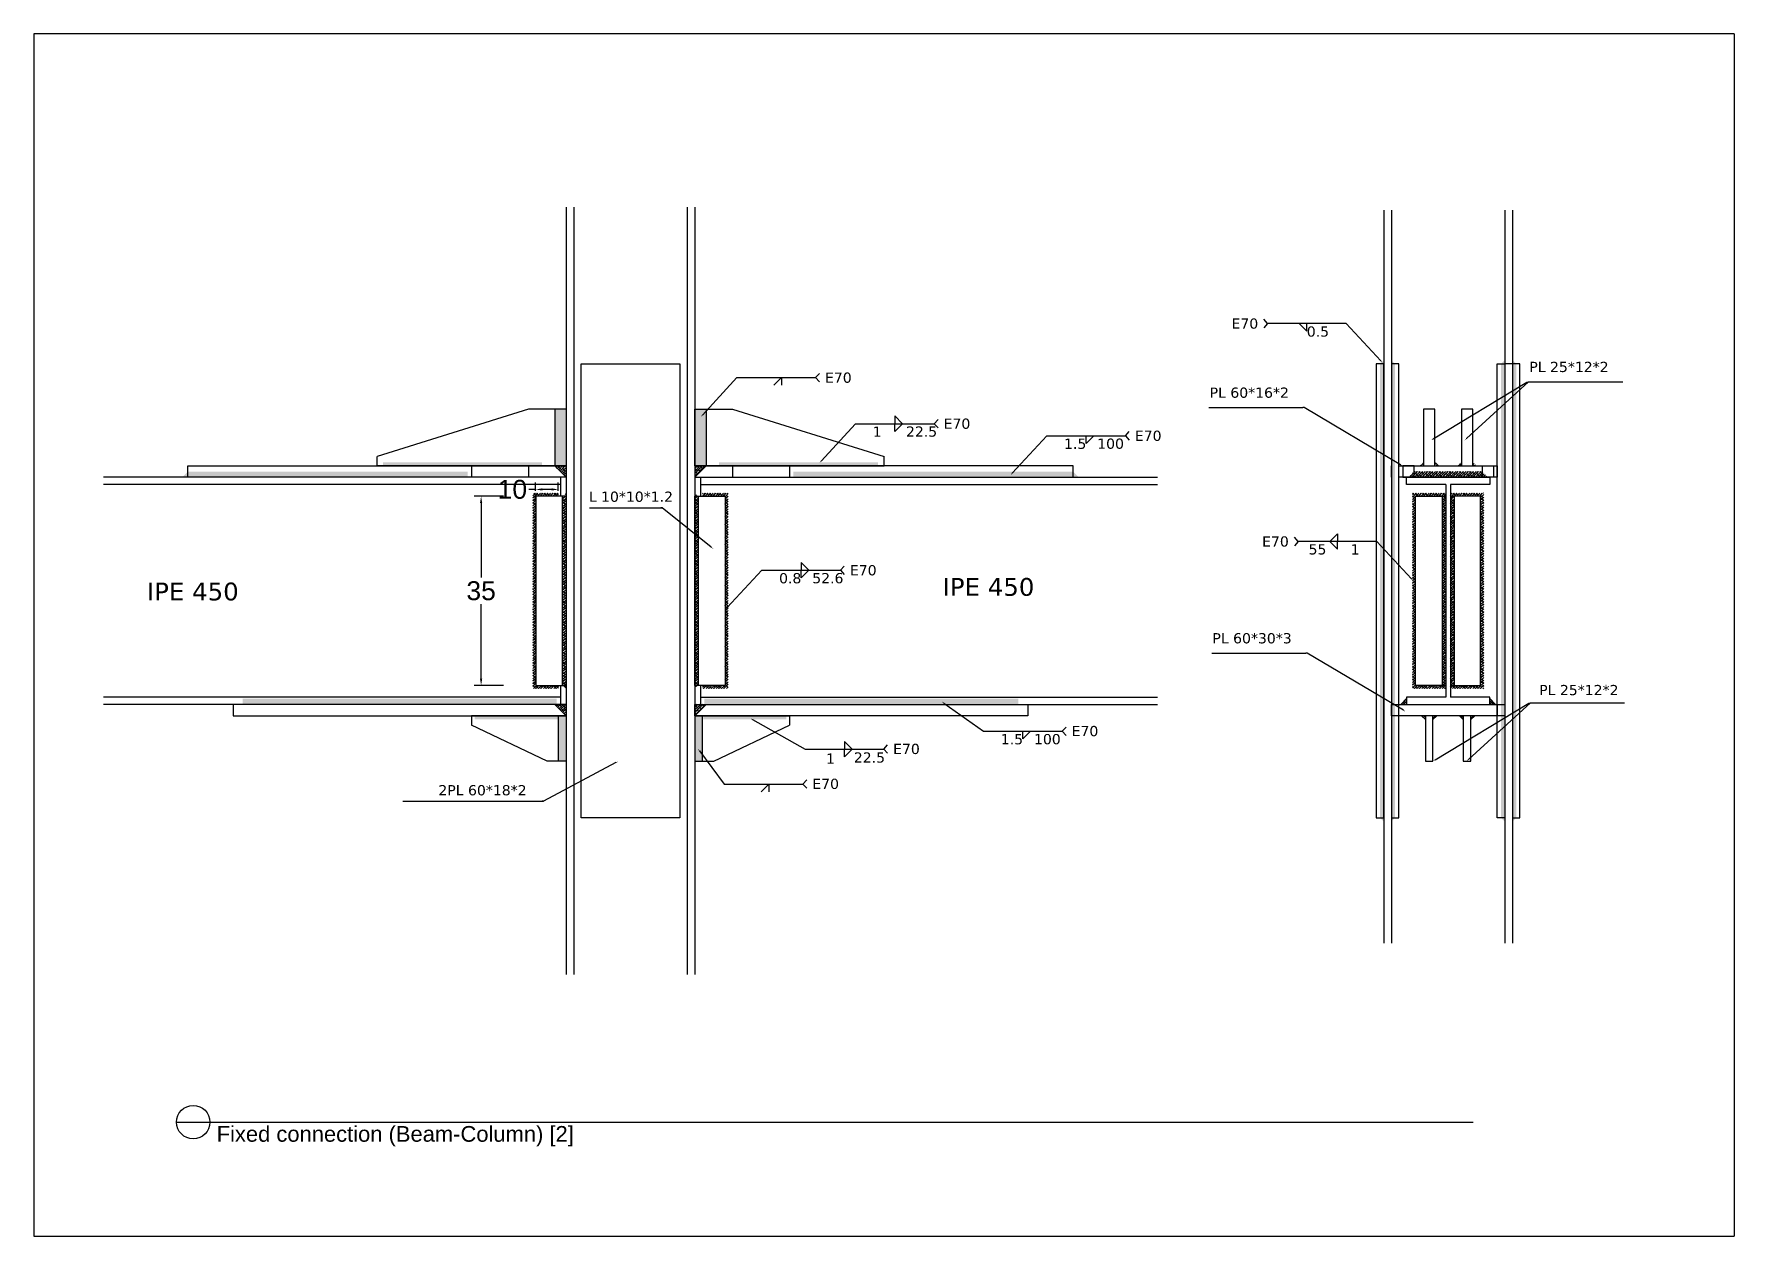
# Model space of a CAD drawing. Header units: metres. Extents: x 158 to 495, y 93 to 262.
# Drawn here: x 216.33 to 261.26, y 145.29 to 177.06 of the extents above; entities that cross this region are included whole.
import ezdxf
from ezdxf import colors
from ezdxf.entities.mleader import LeaderData, LeaderLine
from ezdxf.enums import TextEntityAlignment as Align
from ezdxf.math import Vec2, Vec3

# ---------------------------------------------------------------- set-up
doc = ezdxf.new("R2010")
doc.units = ezdxf.units.M
doc.header["$MEASUREMENT"] = 0
doc.styles.get("Standard").update_dxf_attribs({"font": 'arial.ttf'})
doc.styles.add('style1', font='verdana.ttf')
doc.dimstyles.get("Standard").update_dxf_attribs({"dimtxt": 0.18, "dimasz": 0.18, "dimexe": 0.18, "dimexo": 0.0625, "dimgap": 0.09, "dimtad": 0, "dimtih": 1, "dimtoh": 1, "dimdec": 4, "dimzin": 0, "dimdsep": 46, "dimtxsty": 'Standard', "dimcen": 0.09, "dimadec": 0, "dimazin": 0, "dimtfac": 1, "dimtdec": 4, "dimtofl": 0, "dimtmove": 0, "dimatfit": 3, "dimfxl": 1, "dimtolj": 1, "dimtzin": 0, "dimarcsym": 0})
pattern_1 = [(45, (9.76796, 16.915756), (-0.033587572, 0.033587572), []), (135, (9.76796, 16.915756), (-0.100762716, 0.033587572), [0.11875, -0.07125])]
pattern_2 = [(45, (9.76796, 16.915756), (-0.042426407, 0.042426407), []), (135, (9.76796, 16.915756), (-0.12727922, 0.042426407), [0.15, -0.09])]
pattern_3 = [(45, (0.473766, 16.915756), (-0.033587572, 0.033587572), []), (135, (0.473766, 16.915756), (-0.100762716, 0.033587572), [0.11875, -0.07125])]

# ---------------------------------------------------------------- blocks, each defined once
blk = doc.blocks.new('*D97')
at = {"color": 0, "lineweight": -2, "transparency": 16777216}
for p, q in [((228.739, 164.842), (227.969, 164.842)), ((228.149, 164.662), (228.149, 162.697)), ((228.149, 160.022), (228.149, 161.986)), ((228.739, 159.842), (227.969, 159.842))]:
    blk.add_line(p, q, dxfattribs=at)
at = {"color": 0, "transparency": 16777216}
for points in [[(228.119, 164.662), (228.179, 164.662), (228.149, 164.842)], [(228.119, 160.022), (228.179, 160.022), (228.149, 159.842)]]:
    blk.add_solid(points, dxfattribs=at)
at = {"layer": 'Defpoints', "color": 0, "transparency": 16777216}
for p in [(228.802, 164.842), (228.149, 159.842), (228.802, 159.842)]:
    blk.add_point(p, dxfattribs=at)
at = {"color": 0, "transparency": 16777216, "insert": (228.149, 162.342), "char_height": 2, "attachment_point": 5}
blk.add_mtext('\\A1;{\\H0.25x;35}', dxfattribs=at)
blk = doc.blocks.new('*D98')
at = {"color": 0, "lineweight": -2, "transparency": 16777216}
for p, q in [((229.59, 165.022), (229.41, 165.022)), ((229.59, 164.986), (229.59, 165.202)), ((230.01, 165.022), (229.77, 165.022)), ((230.19, 164.986), (230.19, 165.202))]:
    blk.add_line(p, q, dxfattribs=at)
at = {"color": 0, "transparency": 16777216}
for points in [[(229.77, 165.052), (229.77, 164.992), (229.59, 165.022)], [(230.01, 165.052), (230.01, 164.992), (230.19, 165.022)]]:
    blk.add_solid(points, dxfattribs=at)
at = {"layer": 'Defpoints', "color": 0, "transparency": 16777216}
for p in [(229.59, 165.022), (229.59, 164.923), (230.19, 164.923)]:
    blk.add_point(p, dxfattribs=at)
at = {"color": 0, "transparency": 16777216, "insert": (228.976, 165.022), "char_height": 2, "attachment_point": 5}
blk.add_mtext('\\A1;{\\H0.25x;10}', dxfattribs=at)

msp = doc.modelspace()

# ---------------------------------------------------------------- hatches: boundary and pattern name
h = msp.add_hatch()
h.set_pattern_fill('ANSI38', color=256, scale=0.38)
h.set_pattern_definition(pattern_1)
h.paths.add_polyline_path([(252.00743, 168.44175), (252.00743, 168.34175), (251.90743, 168.34175)])
h.paths.add_polyline_path([(251.90743, 168.34175), (252.00743, 168.34175), (252.00743, 156.34175), (251.90743, 156.34175)])
h.paths.add_polyline_path([(251.90743, 156.34175), (252.00743, 156.34175), (252.00743, 156.24175)])
h = msp.add_hatch()
h.set_pattern_fill('ANSI38', color=256, scale=0.38)
h.set_pattern_definition(pattern_1)
h.paths.add_polyline_path([(252.20743, 168.44175), (252.20743, 168.34175), (252.30743, 168.34175)])
h.paths.add_polyline_path([(252.30743, 168.34175), (252.20743, 168.34175), (252.20743, 156.34175), (252.30743, 156.34175)])
h.paths.add_polyline_path([(252.30743, 156.34175), (252.20743, 156.34175), (252.20743, 156.24175)])
h = msp.add_hatch()
h.set_pattern_fill('ANSI38', color=256, scale=0.38)
h.set_pattern_definition(pattern_1)
h.paths.add_polyline_path([(255.20743, 168.44175), (255.20743, 168.34175), (255.10743, 168.34175)])
h.paths.add_polyline_path([(255.10743, 168.34175), (255.20743, 168.34175), (255.20743, 156.34175), (255.10743, 156.34175)])
h.paths.add_polyline_path([(255.10743, 156.34175), (255.20743, 156.34175), (255.20743, 156.24175)])
h = msp.add_hatch()
h.set_pattern_fill('ANSI38', color=256, scale=0.38)
h.set_pattern_definition(pattern_1)
h.paths.add_polyline_path([(255.40743, 168.44175), (255.40743, 168.34175), (255.50743, 168.34175)])
h.paths.add_polyline_path([(255.50743, 168.34175), (255.40743, 168.34175), (255.40743, 156.34175), (255.50743, 156.34175)])
h.paths.add_polyline_path([(255.50743, 156.34175), (255.40743, 156.34175), (255.40743, 156.24175)])
h = msp.add_hatch()
h.set_pattern_fill('ANSI38', color=256, scale=0.48)
h.set_pattern_definition(pattern_2)
h.paths.add_polyline_path([(225.55873, 165.74175), (229.75873, 165.74175), (229.75873, 165.64175), (225.55873, 165.64175)])
h.paths.add_polyline_path([(220.39785, 165.49175), (227.79785, 165.49175), (227.79785, 165.34175), (220.39785, 165.34175)])
h.paths.add_polyline_path([(220.39785, 165.49175), (220.39785, 165.34175), (220.24785, 165.34175)])
h.paths.add_polyline_path([(230.09785, 167.14175), (230.39785, 167.14175), (230.39785, 165.64175), (230.09785, 165.64175)])
h.paths.add_polyline_path([(230.19785, 159.04175), (230.39785, 159.04175), (230.39785, 157.84175), (230.19785, 157.84175)])
h.paths.add_polyline_path([(227.97586, 159.04175), (230.17586, 159.04175), (230.17586, 158.94175), (227.97586, 158.94175)])
h.paths.add_polyline_path([(221.84811, 159.49175), (230.14811, 159.49175), (230.14811, 159.34175), (221.84811, 159.34175)])
h = msp.add_hatch()
h.set_pattern_fill('ANSI38', color=256, scale=0.48)
h.set_pattern_definition(pattern_2)
h.paths.add_polyline_path([(238.63697, 165.74175), (234.43697, 165.74175), (234.43697, 165.64175), (238.63697, 165.64175)])
h.paths.add_polyline_path([(243.79785, 165.49175), (236.39785, 165.49175), (236.39785, 165.34175), (243.79785, 165.34175)])
h.paths.add_polyline_path([(243.79785, 165.49175), (243.79785, 165.34175), (243.94785, 165.34175)])
h.paths.add_polyline_path([(234.09785, 167.14175), (233.79785, 167.14175), (233.79785, 165.64175), (234.09785, 165.64175)])
h.paths.add_polyline_path([(233.99785, 159.04175), (233.79785, 159.04175), (233.79785, 157.84175), (233.99785, 157.84175)])
h.paths.add_polyline_path([(236.21983, 159.04175), (234.01983, 159.04175), (234.01983, 158.94175), (236.21983, 158.94175)])
h.paths.add_polyline_path([(242.34759, 159.49175), (234.04759, 159.49175), (234.04759, 159.34175), (242.34759, 159.34175)])
h = msp.add_hatch()
h.set_pattern_fill('ANSI38', color=256, scale=0.38)
h.set_pattern_definition(pattern_1)
h.paths.add_polyline_path([(230.09785, 165.64175), (230.39785, 165.64175), (230.39785, 165.34175)])
h = msp.add_hatch()
h.set_pattern_fill('ANSI38', color=256, scale=0.38)
h.set_pattern_definition(pattern_1)
h.paths.add_polyline_path([(233.79785, 165.64175), (233.79785, 165.34175), (234.09785, 165.64175)])
h = msp.add_hatch()
h.set_pattern_fill('ANSI38', color=256, scale=0.38)
h.set_pattern_definition(pattern_3)
h.paths.add_polyline_path([(254.05743, 165.7469), (253.95228, 165.64175), (254.05743, 165.64175)])
h.paths.add_polyline_path([(254.35743, 165.7469), (254.35743, 165.64175), (254.46257, 165.64175)])
h.paths.add_polyline_path([(253.35743, 165.7469), (253.35743, 165.64175), (253.46257, 165.64175)])
h.paths.add_polyline_path([(253.05743, 165.7469), (252.95228, 165.64175), (253.05743, 165.64175)])
h.paths.add_polyline_path([(252.80743, 165.49175), (252.65743, 165.34175), (252.80743, 165.34175)])
h.paths.add_polyline_path([(254.60743, 165.49175), (252.80743, 165.49175), (252.80743, 165.34175), (254.60743, 165.34175)])
h.paths.add_polyline_path([(254.60743, 165.49175), (254.60743, 165.34175), (254.75743, 165.34175)])
h = msp.add_hatch()
h.set_pattern_fill('ANSI38', color=256, scale=0.38)
h.set_pattern_definition(pattern_1)
h.paths.add_polyline_path([(229.51785, 164.84175), (229.51785, 164.92175), (229.59785, 164.92175), (230.19785, 164.92175), (230.19785, 164.84175), (229.59785, 164.84175), (229.59785, 159.84175), (230.19785, 159.84175), (230.19785, 159.76175), (229.51785, 159.76175), (229.51785, 159.84175)])
h.paths.add_polyline_path([(230.31785, 164.84175), (230.39785, 164.84175), (230.39785, 159.84175), (230.31785, 159.84175)])
h.paths.add_polyline_path([(230.39785, 164.92175), (230.39785, 164.84175), (230.31785, 164.84175)])
h.paths.add_polyline_path([(230.31785, 159.84175), (230.39785, 159.84175), (230.39785, 159.76175)])
h = msp.add_hatch()
h.set_pattern_fill('ANSI38', color=256, scale=0.38)
h.set_pattern_definition(pattern_1)
h.paths.add_polyline_path([(234.67785, 164.84175), (234.67785, 164.92175), (234.59785, 164.92175), (233.99785, 164.92175), (233.99785, 164.84175), (234.59785, 164.84175), (234.59785, 159.84175), (233.99785, 159.84175), (233.99785, 159.76175), (234.67785, 159.76175), (234.67785, 159.84175)])
h.paths.add_polyline_path([(233.87785, 164.84175), (233.79785, 164.84175), (233.79785, 159.84175), (233.87785, 159.84175)])
h.paths.add_polyline_path([(233.79785, 164.92175), (233.79785, 164.84175), (233.87785, 164.84175)])
h.paths.add_polyline_path([(233.87785, 159.84175), (233.79785, 159.84175), (233.79785, 159.76175)])
h = msp.add_hatch()
h.set_pattern_fill('ANSI38', color=256, scale=0.38)
h.set_pattern_definition(pattern_3)
h.paths.add_polyline_path([(253.56743, 164.84175), (253.64743, 164.84175), (253.64743, 159.84175), (253.56743, 159.84175)], flags=17)
h.paths.add_polyline_path([(252.76743, 164.92175), (253.64743, 164.92175), (253.64743, 164.84175), (253.54743, 164.84175), (252.84743, 164.84175), (252.84743, 159.84175), (253.64743, 159.84175), (253.64743, 159.76175), (252.76743, 159.76175)])
h = msp.add_hatch()
h.set_pattern_fill('ANSI38', color=256, scale=0.38)
h.set_pattern_definition(pattern_3)
h.paths.add_polyline_path([(253.84743, 164.84175), (253.76743, 164.84175), (253.76743, 159.84175), (253.84743, 159.84175)], flags=17)
h.paths.add_polyline_path([(254.64743, 164.92175), (253.76743, 164.92175), (253.76743, 164.84175), (253.86743, 164.84175), (254.56743, 164.84175), (254.56743, 159.84175), (253.76743, 159.84175), (253.76743, 159.76175), (254.64743, 159.76175)])
h = msp.add_hatch()
h.set_pattern_fill('ANSI38', color=256, scale=0.38)
h.set_pattern_definition(pattern_1)
h.paths.add_polyline_path([(230.09785, 159.34175), (230.39785, 159.34175), (230.39785, 159.04175)])
h = msp.add_hatch()
h.set_pattern_fill('ANSI38', color=256, scale=0.38)
h.set_pattern_definition(pattern_1)
h.paths.add_polyline_path([(234.09785, 159.34175), (233.79785, 159.34175), (233.79785, 159.04175)])
h = msp.add_hatch()
h.set_pattern_fill('ANSI38', color=256, scale=0.38)
h.set_pattern_definition(pattern_3)
h.paths.add_polyline_path([(254.80743, 159.49175), (254.80743, 159.34175), (254.95743, 159.34175)])
h.paths.add_polyline_path([(254.41009, 159.04175), (254.30743, 159.04175), (254.30743, 158.93909)])
h.paths.add_polyline_path([(254.10743, 159.04175), (254.00476, 159.04175), (254.10743, 158.93909)])
h.paths.add_polyline_path([(253.41009, 159.04175), (253.30743, 159.04175), (253.30743, 158.93909)])
h.paths.add_polyline_path([(253.10743, 159.04175), (253.00476, 159.04175), (253.10743, 158.93909)])
h.paths.add_polyline_path([(252.60743, 159.49175), (252.45743, 159.34175), (252.60743, 159.34175)])

# ---------------------------------------------------------------- linework, layer by layer
for p, q in [((261.26378, 177.05945), (216.33176, 177.05945)), ((216.33176, 177.05945), (216.33176, 145.28934)), ((261.26378, 177.05945), (261.26378, 145.28934)), ((230.39785, 172.47872), (230.39785, 152.20478)), ((230.59785, 172.47872), (230.59785, 152.20478)), ((233.59785, 172.47872), (233.59785, 152.20478)), ((233.79785, 172.47872), (233.79785, 152.20478)), ((252.00743, 172.40519), (252.00743, 153.03364)), ((252.20743, 172.40519), (252.20743, 153.03364)), ((255.20743, 172.40519), (255.20743, 153.03364)), ((255.40743, 172.40519), (255.40743, 153.03364)), ((248.93723, 169.40617), (248.83598, 169.51803)), ((248.93723, 169.40617), (248.83598, 169.29432)), ((251.01711, 169.40617), (248.93723, 169.40617)), ((249.77368, 169.40617), (249.97717, 169.20268)), ((249.97717, 169.20268), (249.97717, 169.40617)), ((230.79785, 156.34175), (230.79785, 168.34175)), ((230.79785, 168.34175), (233.39785, 168.34175)), ((233.39785, 168.34175), (233.39785, 156.34175)), ((236.99015, 167.97698), (237.0914, 168.08883)), ((251.80743, 168.34175), (251.80743, 156.34175)), ((252.00743, 168.34175), (251.80743, 168.34175)), ((252.00743, 156.34175), (252.00743, 168.34175)), ((252.40743, 168.34175), (252.20743, 168.34175)), ((252.40743, 156.34175), (252.40743, 168.34175)), ((255.00743, 156.34175), (255.00743, 168.34175)), ((255.00743, 168.34175), (255.20743, 168.34175)), ((255.40743, 168.34175), (255.20743, 168.34175)), ((255.40743, 168.34175), (255.40743, 156.34175)), ((255.60743, 168.34175), (255.40743, 168.34175)), ((255.60743, 156.34175), (255.60743, 168.34175)), ((234.91027, 167.97698), (236.99015, 167.97698)), ((235.88793, 167.77348), (236.09142, 167.97698)), ((236.09142, 167.97698), (236.09142, 167.77348)), ((236.99015, 167.97698), (237.0914, 167.86512)), ((255.83602, 167.86586), (258.32125, 167.86586)), ((247.38617, 167.1856), (249.8714, 167.1856)), ((229.39785, 167.14175), (225.39785, 165.89175)), ((230.39785, 167.14175), (229.39785, 167.14175)), ((230.09785, 167.14175), (230.09785, 165.64175)), ((233.79785, 165.64175), (233.79785, 167.14175)), ((233.79785, 167.14175), (234.79785, 167.14175)), ((234.09785, 167.14175), (234.09785, 165.64175)), ((234.79785, 167.14175), (238.79785, 165.89175)), ((238.04523, 166.76), (240.12512, 166.76)), ((239.28867, 166.76), (239.08517, 166.96349)), ((239.08517, 166.96349), (239.08517, 166.76)), ((239.28867, 166.76), (239.08517, 166.55651)), ((239.08517, 166.55651), (239.08517, 166.76)), ((240.12512, 166.76), (240.22636, 166.87185)), ((240.12512, 166.76), (240.22636, 166.64815)), ((253.05743, 167.14175), (253.05743, 165.64175)), ((253.35743, 167.14175), (253.05743, 167.14175)), ((253.35743, 165.64175), (253.35743, 167.14175)), ((254.05743, 167.14175), (254.05743, 165.64175)), ((254.35743, 167.14175), (254.05743, 167.14175)), ((254.35743, 165.64175), (254.35743, 167.14175)), ((243.09948, 166.44018), (245.17936, 166.44018)), ((244.34291, 166.44018), (244.13942, 166.23669)), ((244.13942, 166.23669), (244.13942, 166.44018)), ((245.17936, 166.44018), (245.28061, 166.55204)), ((245.17936, 166.44018), (245.28061, 166.32833)), ((225.39785, 165.64175), (225.39785, 165.89175)), ((238.79785, 165.64175), (238.79785, 165.89175)), ((220.39785, 165.34175), (220.39785, 165.64175)), ((220.39785, 165.64175), (230.39785, 165.64175)), ((230.39785, 165.64175), (225.39785, 165.64175)), ((227.89785, 165.64175), (227.89785, 165.34175)), ((229.39785, 165.64175), (229.39785, 165.34175)), ((230.09785, 165.64175), (230.39785, 165.34175)), ((243.79785, 165.64175), (233.79785, 165.64175)), ((233.79785, 165.64175), (238.79785, 165.64175)), ((234.09785, 165.64175), (233.79785, 165.34175)), ((234.79785, 165.64175), (234.79785, 165.34175)), ((236.29785, 165.64175), (236.29785, 165.34175)), ((243.79785, 165.34175), (243.79785, 165.64175)), ((252.20743, 165.34175), (252.20743, 165.64175)), ((252.40743, 165.64175), (255.00743, 165.64175)), ((252.40743, 165.34175), (252.40743, 165.64175)), ((252.80743, 165.64175), (252.50743, 165.64175)), ((252.50743, 165.64175), (252.50743, 165.34175)), ((252.80743, 165.64175), (254.60743, 165.64175)), ((252.80743, 165.34175), (252.80743, 165.64175)), ((253.05743, 165.64175), (253.35743, 165.64175)), ((254.05743, 165.64175), (254.35743, 165.64175)), ((254.60743, 165.64175), (254.60743, 165.34175)), ((254.60743, 165.64175), (254.90743, 165.64175)), ((254.90743, 165.64175), (254.90743, 165.34175)), ((255.00743, 165.64175), (255.00743, 165.34175)), ((255.20743, 165.64175), (255.20743, 165.34175)), ((230.24785, 165.34175), (218.16625, 165.34175)), ((230.24785, 165.15175), (218.16625, 165.15175)), ((230.39785, 165.34175), (220.39785, 165.34175)), ((230.24785, 165.34175), (230.24785, 164.84175)), ((233.79785, 165.34175), (243.79785, 165.34175)), ((233.94785, 165.34175), (246.02945, 165.34175)), ((233.94785, 165.34175), (233.94785, 164.84175)), ((233.94785, 165.15175), (246.02945, 165.15175)), ((255.00743, 165.34175), (252.40743, 165.34175)), ((252.50743, 165.34175), (252.80743, 165.34175)), ((252.60743, 165.34175), (254.80743, 165.34175)), ((252.60743, 165.15175), (252.60743, 165.34175)), ((253.64743, 165.15175), (252.60743, 165.15175)), ((254.60743, 165.34175), (252.80743, 165.34175)), ((253.64743, 165.15175), (253.64743, 159.53175)), ((254.80743, 165.15175), (253.76743, 165.15175)), ((253.76743, 165.15175), (253.76743, 159.53175)), ((254.90743, 165.34175), (254.60743, 165.34175)), ((254.80743, 165.34175), (254.80743, 165.15175)), ((230.39785, 164.84175), (229.59785, 164.84175)), ((229.59785, 164.84175), (229.59785, 159.84175)), ((230.29785, 159.84175), (230.29785, 164.84175)), ((231.01584, 164.53785), (232.9315, 164.53785)), ((233.79785, 164.84175), (234.59785, 164.84175)), ((233.79785, 159.84175), (233.79785, 164.84175)), ((233.89785, 159.84175), (233.89785, 164.84175)), ((234.59785, 164.84175), (234.59785, 159.84175)), ((252.84743, 159.84175), (252.84743, 164.84175)), ((252.84743, 164.84175), (253.64743, 164.84175)), ((253.54743, 164.84175), (253.54743, 159.84175)), ((253.76743, 164.84175), (253.76743, 159.84175)), ((254.56743, 164.84175), (253.76743, 164.84175)), ((253.76743, 164.84175), (253.86743, 164.84175)), ((253.86743, 164.84175), (253.86743, 159.84175)), ((254.56743, 159.84175), (254.56743, 164.84175)), ((249.74543, 163.64685), (249.64419, 163.7587)), ((249.74543, 163.64685), (249.64419, 163.535)), ((251.82532, 163.64685), (249.74543, 163.64685)), ((250.58188, 163.64685), (250.78538, 163.85034)), ((250.58188, 163.64685), (250.78538, 163.44335)), ((250.78538, 163.85034), (250.78538, 163.64685)), ((250.78538, 163.44335), (250.78538, 163.64685)), ((235.56815, 162.88565), (237.64803, 162.88565)), ((236.81158, 162.88565), (236.60809, 163.08914)), ((236.60809, 163.08914), (236.60809, 162.88565)), ((236.81158, 162.88565), (236.60809, 162.68215)), ((236.60809, 162.68215), (236.60809, 162.88565)), ((237.64803, 162.88565), (237.74928, 162.9975)), ((237.64803, 162.88565), (237.74928, 162.7738)), ((247.45925, 160.69413), (249.94448, 160.69413)), ((230.24785, 159.53175), (218.16625, 159.53175)), ((229.59785, 159.84175), (230.39785, 159.84175)), ((230.24785, 159.84175), (230.24785, 159.34175)), ((234.59785, 159.84175), (233.79785, 159.84175)), ((233.94785, 159.84175), (233.94785, 159.34175)), ((233.94785, 159.53175), (246.02945, 159.53175)), ((253.64743, 159.53175), (252.60743, 159.53175)), ((252.60743, 159.53175), (252.60743, 159.34175)), ((253.64743, 159.84175), (252.84743, 159.84175)), ((253.76743, 159.84175), (254.56743, 159.84175)), ((254.80743, 159.53175), (253.76743, 159.53175)), ((254.80743, 159.34175), (254.80743, 159.53175)), ((230.24785, 159.34175), (218.16625, 159.34175)), ((230.39785, 159.34175), (221.59785, 159.34175)), ((221.59785, 159.34175), (221.59785, 159.04175)), ((230.39785, 159.04175), (230.09785, 159.34175)), ((233.79785, 159.34175), (242.59785, 159.34175)), ((233.79785, 159.04175), (233.79785, 159.34175)), ((233.79785, 159.04175), (234.09785, 159.34175)), ((233.94785, 159.34175), (246.02945, 159.34175)), ((242.59785, 159.34175), (242.59785, 159.04175)), ((252.20743, 159.34175), (255.20743, 159.34175)), ((252.20743, 159.04175), (252.20743, 159.34175)), ((252.20743, 159.34175), (255.20743, 159.34175)), ((252.20743, 159.04175), (252.20743, 159.34175)), ((252.40743, 159.34175), (255.00743, 159.34175)), ((252.40743, 159.04175), (252.40743, 159.34175)), ((252.60743, 159.49175), (252.45743, 159.34175)), ((252.60743, 159.34175), (254.80743, 159.34175)), ((254.80743, 159.34175), (254.80743, 159.49175)), ((254.80743, 159.49175), (254.95743, 159.34175)), ((255.00743, 159.34175), (255.00743, 159.04175)), ((255.20743, 159.34175), (255.20743, 159.04175)), ((255.20743, 159.34175), (255.20743, 159.04175)), ((255.88417, 159.3856), (258.3694, 159.3856)), ((221.59785, 159.04175), (230.39785, 159.04175)), ((230.39785, 159.04175), (227.89785, 159.04175)), ((227.89785, 159.04175), (227.89785, 158.79175)), ((229.89785, 157.84175), (227.89785, 158.79175)), ((230.19785, 157.84175), (230.19785, 159.04175)), ((242.59785, 159.04175), (233.79785, 159.04175)), ((233.79785, 159.04175), (236.29785, 159.04175)), ((233.79785, 159.04175), (233.79785, 157.84175)), ((233.99785, 157.84175), (233.99785, 159.04175)), ((234.29785, 157.84175), (236.29785, 158.79175)), ((236.29785, 159.04175), (236.29785, 158.79175)), ((241.4285, 158.6305), (243.50838, 158.6305)), ((242.67193, 158.6305), (242.46844, 158.42701)), ((242.46844, 158.42701), (242.46844, 158.6305)), ((243.50838, 158.6305), (243.60963, 158.74235)), ((243.50838, 158.6305), (243.60963, 158.51865)), ((255.20743, 159.04175), (252.20743, 159.04175)), ((255.20743, 159.04175), (252.20743, 159.04175)), ((255.00743, 159.04175), (252.40743, 159.04175)), ((253.00476, 159.04175), (253.10743, 158.93909)), ((253.10743, 159.04175), (253.10743, 157.84175)), ((253.30743, 159.04175), (253.10743, 159.04175)), ((253.30743, 157.84175), (253.30743, 159.04175)), ((253.30743, 158.93909), (253.41009, 159.04175)), ((254.10743, 158.93909), (254.00476, 159.04175)), ((254.10743, 159.04175), (254.10743, 157.84175)), ((254.30743, 159.04175), (254.10743, 159.04175)), ((254.30743, 157.84175), (254.30743, 159.04175)), ((254.41009, 159.04175), (254.30743, 158.93909)), ((237.95376, 158.15898), (237.75027, 158.36248)), ((237.75027, 158.36248), (237.75027, 158.15898)), ((238.79021, 158.15898), (238.89145, 158.27084)), ((230.39785, 157.84175), (229.89785, 157.84175)), ((233.79785, 157.84175), (234.29785, 157.84175)), ((236.71033, 158.15898), (238.79021, 158.15898)), ((237.95376, 158.15898), (237.75027, 157.95549)), ((237.75027, 157.95549), (237.75027, 158.15898)), ((238.79021, 158.15898), (238.89145, 158.04713)), ((253.10743, 157.84175), (253.30743, 157.84175)), ((254.10743, 157.84175), (254.30743, 157.84175)), ((236.65422, 157.23569), (236.75547, 157.34754)), ((234.57434, 157.23569), (236.65422, 157.23569)), ((235.552, 157.0322), (235.75549, 157.23569)), ((235.75549, 157.23569), (235.75549, 157.0322)), ((236.65422, 157.23569), (236.75547, 157.12384)), ((226.0786, 156.77996), (229.79621, 156.77996)), ((233.39785, 156.34175), (230.79785, 156.34175)), ((251.80743, 156.34175), (252.00743, 156.34175)), ((252.20743, 156.34175), (252.40743, 156.34175)), ((255.20743, 156.34175), (255.00743, 156.34175)), ((255.40743, 156.34175), (255.60743, 156.34175)), ((220.09724, 148.29842), (220.98259, 148.29842)), ((220.98259, 148.29842), (254.37368, 148.29842)), ((216.33176, 145.28934), (261.26378, 145.28934))]:
    msp.add_line(p, q)
msp.add_circle((220.53991, 148.29842), 0.44268)

# ---------------------------------------------------------------- texts
msp.add_text('Fixed connection (Beam-Column) [2] ', height=0.4150084).set_placement((221.15967, 148.19557), align=Align.TOP_LEFT)
at = {"style": 'style1'}
for s, width, gutter_width, insert, char_height, attachment_point in [('E70', 0.6013939, 0.5, (248.68863, 169.54142), 0.27, 3), ('0.5', 0.27, 0.5, (250.56078, 169.33077), 0.27, 3), ('E70', 0.6013939, 0.5, (237.23875, 168.11223), 0.27, 1), ('PL 25*12*2', 3.6349856, 0.5, (255.85435, 168.39534), 0.27, 1), ('PL 60*16*2', 3.6349856, 0.5, (247.4045, 167.71509), 0.27, 1), ('E70', 0.6013939, 0.5, (240.37371, 166.89525), 0.27, 1), ('1', 0.27, 0.5, (238.50156, 166.68459), 0.27, 1), ('22.5', 0.2563875, 0.5, (239.37878, 166.68682), 0.27, 1), ('1.5', 0.27, 0.5, (243.5558, 166.36478), 0.27, 1), ('100', 0.2563875, 0.5, (244.43302, 166.367), 0.27, 1), ('E70', 0.6013939, 0.5, (245.42796, 166.57543), 0.27, 1), ('L 10*10*1.2', 3.6349856, 0.5, (230.99528, 164.96461), 0.27, 1), ('E70', 0.6013939, 0.5, (249.49684, 163.7821), 0.27, 3), ('55', 0.2563875, 0.5, (250.49177, 163.57366), 0.27, 3), ('1', 0.27, 0.5, (251.36899, 163.57144), 0.27, 3), ('0.8', 0.27, 0.5, (236.02448, 162.81024), 0.27, 1), ('52.6', 0.2563875, 0.5, (236.90169, 162.81246), 0.27, 1), ('E70', 0.6013939, 0.5, (237.89663, 163.0209), 0.27, 1), ('IPE 450', 3.3227206, 0.87159, (240.34715, 162.68145), 0.470657, 1), ('IPE 450', 3.3227206, 0.87159, (219.31709, 162.55997), 0.470657, 1), ('PL 60*30*3', 3.6349856, 0.5, (247.47758, 161.22361), 0.27, 1), ('PL 25*12*2', 3.6349856, 0.5, (256.11515, 159.85434), 0.27, 1), ('E70', 0.6013939, 0.5, (243.75698, 158.49525), 0.27, 7), ('E70', 0.6013939, 0.5, (239.03881, 158.02373), 0.27, 7), ('1.5', 0.27, 0.5, (241.88483, 158.5551), 0.27, 1), ('100', 0.2563875, 0.5, (242.76204, 158.55732), 0.27, 1), ('1', 0.27, 0.5, (237.26572, 157.77256), 0.27, 7), ('22.5', 0.2563875, 0.5, (238.00028, 157.79602), 0.27, 7), ('E70', 0.6013939, 0.5, (236.90282, 157.10044), 0.27, 7), ('2PL 60*18*2', 3.6349856, 0.5, (227.01985, 157.20673), 0.27, 1)]:
    msp.add_mtext_dynamic_manual_height_columns(s, width=width, gutter_width=gutter_width, heights=[0], dxfattribs=dict(at, insert=insert, char_height=char_height, attachment_point=attachment_point))

# ---------------------------------------------------------------- dimensions: what is measured, and where the dimension line sits
dim = msp.add_linear_dim(base=(229.59019, 165.02159), p1=(230.19016, 164.9231), p2=(229.59019, 164.9231), text='{\\H0.25x;10}', dimstyle='Standard', override={"dimtxt": 2, "dimgap": 0.1, "dimdec": 1})
dim.commit()
dim.dimension.update_dxf_attribs({"geometry": '*D98', "text_midpoint": (228.97646, 165.02159)})
dim = msp.add_linear_dim(base=(228.14915, 159.84175), p1=(228.80194, 164.84175), p2=(228.80194, 159.84175), angle=90, text='{\\H0.25x;35}', dimstyle='Standard', override={"dimtxt": 2, "dimgap": 0.1, "dimdec": 1})
dim.commit()
dim.dimension.update_dxf_attribs({"geometry": '*D97', "text_midpoint": (228.14915, 162.34175), "dimtype": 160})

# ---------------------------------------------------------------- leaders
ml = msp.add_multileader_mtext('Standard')
ml.set_content('', color=256)
ml.set_leader_properties()
ml.build(insert=Vec2(0, 0))
ml.multileader.update_dxf_attribs({"dogleg_length": 0.36, "arrow_head_size": 0.0653})
ctx = ml.context
ctx.base_point, ctx.char_height, ctx.arrow_head_size, ctx.landing_gap_size, ctx.plane_origin = Vec3(250.96311, 169.40617), 0.018, 0.0653, 0.009, Vec3(252.04235, 169.15948)
ctx.text_align_type = 2
notes = []
notes.append((ctx, [(0, (1, 1, 0), (251.01711, 169.40617), (-1, 0), 0.036, [(0, [(251.97289, 168.36951)], 0, [])])]))
ctx.mtext.insert, ctx.mtext.alignment, ctx.mtext.flow_direction = Vec3(250.97211, 169.41517), 3, 5
ml = msp.add_multileader_mtext('Standard')
ml.set_content('', color=256)
ml.set_leader_properties()
ml.build(insert=Vec2(0, 0))
ml.multileader.update_dxf_attribs({"dogleg_length": 0.36, "arrow_head_size": 0.0653})
ctx = ml.context
ctx.base_point, ctx.char_height, ctx.arrow_head_size, ctx.landing_gap_size, ctx.plane_origin = Vec3(234.94627, 167.97698), 0.018, 0.0653, 0.009, Vec3(233.88503, 167.73028)
notes.append((ctx, [(0, (1, 1, 0), (234.91027, 167.97698), (1, 0), 0.036, [(0, [(233.95449, 166.94031)], 0, [])])]))
ctx.mtext.insert, ctx.mtext.flow_direction = Vec3(234.95527, 167.98598), 5
ml = msp.add_multileader_mtext('Standard')
ml.set_content('', color=256)
ml.set_leader_properties()
ml.build(insert=Vec2(0, 0))
ml.multileader.update_dxf_attribs({"dogleg_length": 0.36, "arrow_head_size": 0.0653})
ctx = ml.context
ctx.base_point, ctx.char_height, ctx.arrow_head_size, ctx.landing_gap_size, ctx.plane_origin = Vec3(255.82702, 167.85686), 0.018, 0.0653, 0.009, Vec3(246.97155, 171.56634)
notes.append((ctx, [(1, (1, 1, 0), (255.79102, 167.85686), (1, 0), 0.036, [(0, [(253.25927, 166.322)], 0, [])])]))
ctx.mtext.insert, ctx.mtext.flow_direction = Vec3(255.83602, 167.86586), 5
ml = msp.add_multileader_mtext('Standard')
ml.set_content('', color=256)
ml.set_leader_properties()
ml.build(insert=Vec2(0, 0))
ml.multileader.update_dxf_attribs({"dogleg_length": 0.36, "arrow_head_size": 0.0653})
ctx = ml.context
ctx.base_point, ctx.char_height, ctx.arrow_head_size, ctx.landing_gap_size, ctx.plane_origin = Vec3(255.87202, 167.86586), 0.018, 0.0653, 0.009, Vec3(247.56687, 171.56634)
notes.append((ctx, [(1, (1, 1, 0), (255.83602, 167.86586), (1, 0), 0.036, [(0, [(254.14726, 166.322)], 0, [])])]))
ctx.mtext.insert, ctx.mtext.flow_direction = Vec3(255.88102, 167.87486), 5
ml = msp.add_multileader_mtext('Standard')
ml.set_content('', color=256)
ml.set_leader_properties()
ml.build(insert=Vec2(0, 0))
ml.multileader.update_dxf_attribs({"dogleg_length": 0.36, "arrow_head_size": 0.0653})
ctx = ml.context
ctx.base_point, ctx.char_height, ctx.arrow_head_size, ctx.landing_gap_size, ctx.plane_origin = Vec3(249.8534, 167.1856), 0.018, 0.0653, 0.009, Vec3(241.54825, 170.88609)
ctx.text_align_type = 2
notes.append((ctx, [(0, (1, 1, 0), (249.9074, 167.1856), (-1, 0), 0.036, [(0, [(252.50743, 165.64175)], 0, [])])]))
ctx.mtext.insert, ctx.mtext.alignment, ctx.mtext.flow_direction = Vec3(249.8624, 167.1946), 3, 5
ml = msp.add_multileader_mtext('Standard')
ml.set_content('', color=256)
ml.set_leader_properties()
ml.build(insert=Vec2(0, 0))
ml.multileader.update_dxf_attribs({"dogleg_length": 0.36, "arrow_head_size": 0.0653})
ctx = ml.context
ctx.base_point, ctx.char_height, ctx.arrow_head_size, ctx.landing_gap_size, ctx.plane_origin = Vec3(238.08123, 166.76), 0.018, 0.0653, 0.009, Vec3(237.02, 166.5133)
notes.append((ctx, [(0, (1, 1, 0), (238.04523, 166.76), (1, 0), 0.036, [(0, [(237.08946, 165.72333)], 0, [])])]))
ctx.mtext.insert, ctx.mtext.flow_direction = Vec3(238.09023, 166.769), 5
ml = msp.add_multileader_mtext('Standard')
ml.set_content('', color=256)
ml.set_leader_properties()
ml.build(insert=Vec2(0, 0))
ml.multileader.update_dxf_attribs({"dogleg_length": 0.36, "arrow_head_size": 0.0653})
ctx = ml.context
ctx.base_point, ctx.char_height, ctx.arrow_head_size, ctx.landing_gap_size, ctx.plane_origin = Vec3(243.13548, 166.44018), 0.018, 0.0653, 0.009, Vec3(242.07424, 166.19348)
notes.append((ctx, [(0, (1, 1, 0), (243.09948, 166.44018), (1, 0), 0.036, [(0, [(242.1437, 165.40352)], 0, [])])]))
ctx.mtext.insert, ctx.mtext.flow_direction = Vec3(243.14448, 166.44918), 5
ml = msp.add_multileader_mtext('Standard')
ml.set_content('', color=256)
ml.set_leader_properties()
ml.build(insert=Vec2(0, 0))
ml.multileader.update_dxf_attribs({"dogleg_length": 0.36, "arrow_head_size": 0.0653})
ctx = ml.context
ctx.base_point, ctx.char_height, ctx.arrow_head_size, ctx.landing_gap_size, ctx.plane_origin = Vec3(232.8775, 164.53785), 0.018, 0.0653, 0.009, Vec3(234.90651, 164.1021)
ctx.text_align_type = 2
notes.append((ctx, [(0, (1, 1, 0), (232.9315, 164.53785), (-1, 0), 0.036, [(0, [(234.28403, 163.45075)], 0, [])])]))
ctx.mtext.insert, ctx.mtext.alignment, ctx.mtext.flow_direction = Vec3(232.8865, 164.54685), 3, 5
ml = msp.add_multileader_mtext('Standard')
ml.set_content('', color=256)
ml.set_leader_properties()
ml.build(insert=Vec2(0, 0))
ml.multileader.update_dxf_attribs({"dogleg_length": 0.36, "arrow_head_size": 0.0653})
ctx = ml.context
ctx.base_point, ctx.char_height, ctx.arrow_head_size, ctx.landing_gap_size, ctx.plane_origin = Vec3(251.77132, 163.64685), 0.018, 0.0653, 0.009, Vec3(252.85056, 163.40015)
ctx.text_align_type = 2
notes.append((ctx, [(0, (1, 1, 0), (251.82532, 163.64685), (-1, 0), 0.036, [(0, [(252.78109, 162.61018)], 0, [])])]))
ctx.mtext.insert, ctx.mtext.alignment, ctx.mtext.flow_direction = Vec3(251.78032, 163.65585), 3, 5
ml = msp.add_multileader_mtext('Standard')
ml.set_content('', color=256)
ml.set_leader_properties()
ml.build(insert=Vec2(0, 0))
ml.multileader.update_dxf_attribs({"dogleg_length": 0.36, "arrow_head_size": 0.0653})
ctx = ml.context
ctx.base_point, ctx.char_height, ctx.arrow_head_size, ctx.landing_gap_size, ctx.plane_origin = Vec3(235.60415, 162.88565), 0.018, 0.0653, 0.009, Vec3(234.54291, 162.63895)
notes.append((ctx, [(0, (1, 1, 0), (235.56815, 162.88565), (1, 0), 0.036, [(0, [(234.61237, 161.84898)], 0, [])])]))
ctx.mtext.insert, ctx.mtext.flow_direction = Vec3(235.61315, 162.89465), 5
ml = msp.add_multileader_mtext('Standard')
ml.set_content('', color=256)
ml.set_leader_properties()
ml.build(insert=Vec2(0, 0))
ml.multileader.update_dxf_attribs({"dogleg_length": 0.36, "arrow_head_size": 0.0653})
ctx = ml.context
ctx.base_point, ctx.char_height, ctx.arrow_head_size, ctx.landing_gap_size, ctx.plane_origin = Vec3(249.92648, 160.69413), 0.018, 0.0653, 0.009, Vec3(241.62133, 164.39461)
ctx.text_align_type = 2
notes.append((ctx, [(0, (1, 1, 0), (249.98048, 160.69413), (-1, 0), 0.036, [(0, [(252.58051, 159.15027)], 0, [])])]))
ctx.mtext.insert, ctx.mtext.alignment, ctx.mtext.flow_direction = Vec3(249.93548, 160.70313), 3, 5
ml = msp.add_multileader_mtext('Standard')
ml.set_content('', color=256)
ml.set_leader_properties()
ml.build(insert=Vec2(0, 0))
ml.multileader.update_dxf_attribs({"dogleg_length": 0.36, "arrow_head_size": 0.0653})
ctx = ml.context
ctx.base_point, ctx.char_height, ctx.arrow_head_size, ctx.landing_gap_size, ctx.plane_origin = Vec3(241.4645, 158.6305), 0.018, 0.0653, 0.009, Vec3(240.40326, 158.8772)
notes.append((ctx, [(0, (1, 1, 0), (241.4285, 158.6305), (1, 0), 0.036, [(0, [(240.32504, 159.41298)], 0, [])])]))
ctx.mtext.insert, ctx.mtext.flow_direction = Vec3(241.4735, 158.6395), 5
ml = msp.add_multileader_mtext('Standard')
ml.set_content('', color=256)
ml.set_leader_properties()
ml.build(insert=Vec2(0, 0))
ml.multileader.update_dxf_attribs({"dogleg_length": 0.36, "arrow_head_size": 0.0653})
ctx = ml.context
ctx.base_point, ctx.char_height, ctx.arrow_head_size, ctx.landing_gap_size, ctx.plane_origin = Vec3(255.87517, 159.3766), 0.018, 0.0653, 0.009, Vec3(247.0197, 163.08609)
notes.append((ctx, [(1, (1, 1, 0), (255.83917, 159.3766), (1, 0), 0.036, [(0, [(253.30743, 157.84175)], 0, [])])]))
ctx.mtext.insert, ctx.mtext.flow_direction = Vec3(255.88417, 159.3856), 5
ml = msp.add_multileader_mtext('Standard')
ml.set_content('', color=256)
ml.set_leader_properties()
ml.build(insert=Vec2(0, 0))
ml.multileader.update_dxf_attribs({"dogleg_length": 0.36, "arrow_head_size": 0.0653})
ctx = ml.context
ctx.base_point, ctx.char_height, ctx.arrow_head_size, ctx.landing_gap_size, ctx.plane_origin = Vec3(255.92017, 159.3856), 0.018, 0.0653, 0.009, Vec3(247.61502, 163.08609)
notes.append((ctx, [(1, (1, 1, 0), (255.88417, 159.3856), (1, 0), 0.036, [(0, [(254.19541, 157.84175)], 0, [])])]))
ctx.mtext.insert, ctx.mtext.flow_direction = Vec3(255.92917, 159.3946), 5
ml = msp.add_multileader_mtext('Standard')
ml.set_content('', color=256)
ml.set_leader_properties()
ml.build(insert=Vec2(0, 0))
ml.multileader.update_dxf_attribs({"dogleg_length": 0.36, "arrow_head_size": 0.0653})
ctx = ml.context
ctx.base_point, ctx.char_height, ctx.arrow_head_size, ctx.landing_gap_size, ctx.plane_origin = Vec3(236.74633, 158.15898), 0.018, 0.0653, 0.009, Vec3(235.68509, 158.40568)
notes.append((ctx, [(0, (1, 1, 0), (236.71033, 158.15898), (1, 0), 0.036, [(0, [(235.26591, 158.9714)], 0, [])])]))
ctx.mtext.insert, ctx.mtext.flow_direction = Vec3(236.75533, 158.16798), 5
ml = msp.add_multileader_mtext('Standard')
ml.set_content('', color=256)
ml.set_leader_properties()
ml.build(insert=Vec2(0, 0))
ml.multileader.update_dxf_attribs({"dogleg_length": 0.36, "arrow_head_size": 0.0653})
ctx = ml.context
ctx.base_point, ctx.char_height, ctx.arrow_head_size, ctx.landing_gap_size, ctx.plane_origin = Vec3(234.61034, 157.23569), 0.018, 0.0653, 0.009, Vec3(233.5491, 157.48239)
notes.append((ctx, [(0, (1, 1, 0), (234.57434, 157.23569), (1, 0), 0.036, [(0, [(233.87948, 158.16529)], 0, [])])]))
ctx.mtext.insert, ctx.mtext.flow_direction = Vec3(234.61934, 157.24469), 5
ml = msp.add_multileader_mtext('Standard')
ml.set_content('', color=256)
ml.set_leader_properties()
ml.build(insert=Vec2(0, 0))
ml.multileader.update_dxf_attribs({"dogleg_length": 0.36, "arrow_head_size": 0.0653})
ctx = ml.context
ctx.base_point, ctx.char_height, ctx.arrow_head_size, ctx.landing_gap_size, ctx.plane_origin = Vec3(229.74221, 156.77996), 0.018, 0.0653, 0.009, Vec3(231.77122, 156.34421)
ctx.text_align_type = 2
notes.append((ctx, [(0, (1, 1, 0), (229.79621, 156.77996), (-1, 0), 0.036, [(0, [(231.77122, 157.83114)], 0, [])])]))
ctx.mtext.insert, ctx.mtext.alignment, ctx.mtext.flow_direction = Vec3(229.75121, 156.78896), 3, 5
for ctx, leaders in notes:
    for number, flags, end, landing, length, lines in leaders:
        leader = LeaderData()
        leader.index, (leader.has_last_leader_line, leader.has_dogleg_vector, leader.attachment_direction) = number, flags
        leader.last_leader_point, leader.dogleg_vector, leader.dogleg_length = Vec3(end), Vec3(landing), length
        for number, points, colour, breaks in lines:
            line = LeaderLine()
            line.index, line.vertices, line.color, line.breaks = number, Vec3.list(points), colors.encode_raw_color(colour), breaks
            leader.lines.append(line)
        ctx.leaders.append(leader)

doc.saveas('drawing.dxf')
